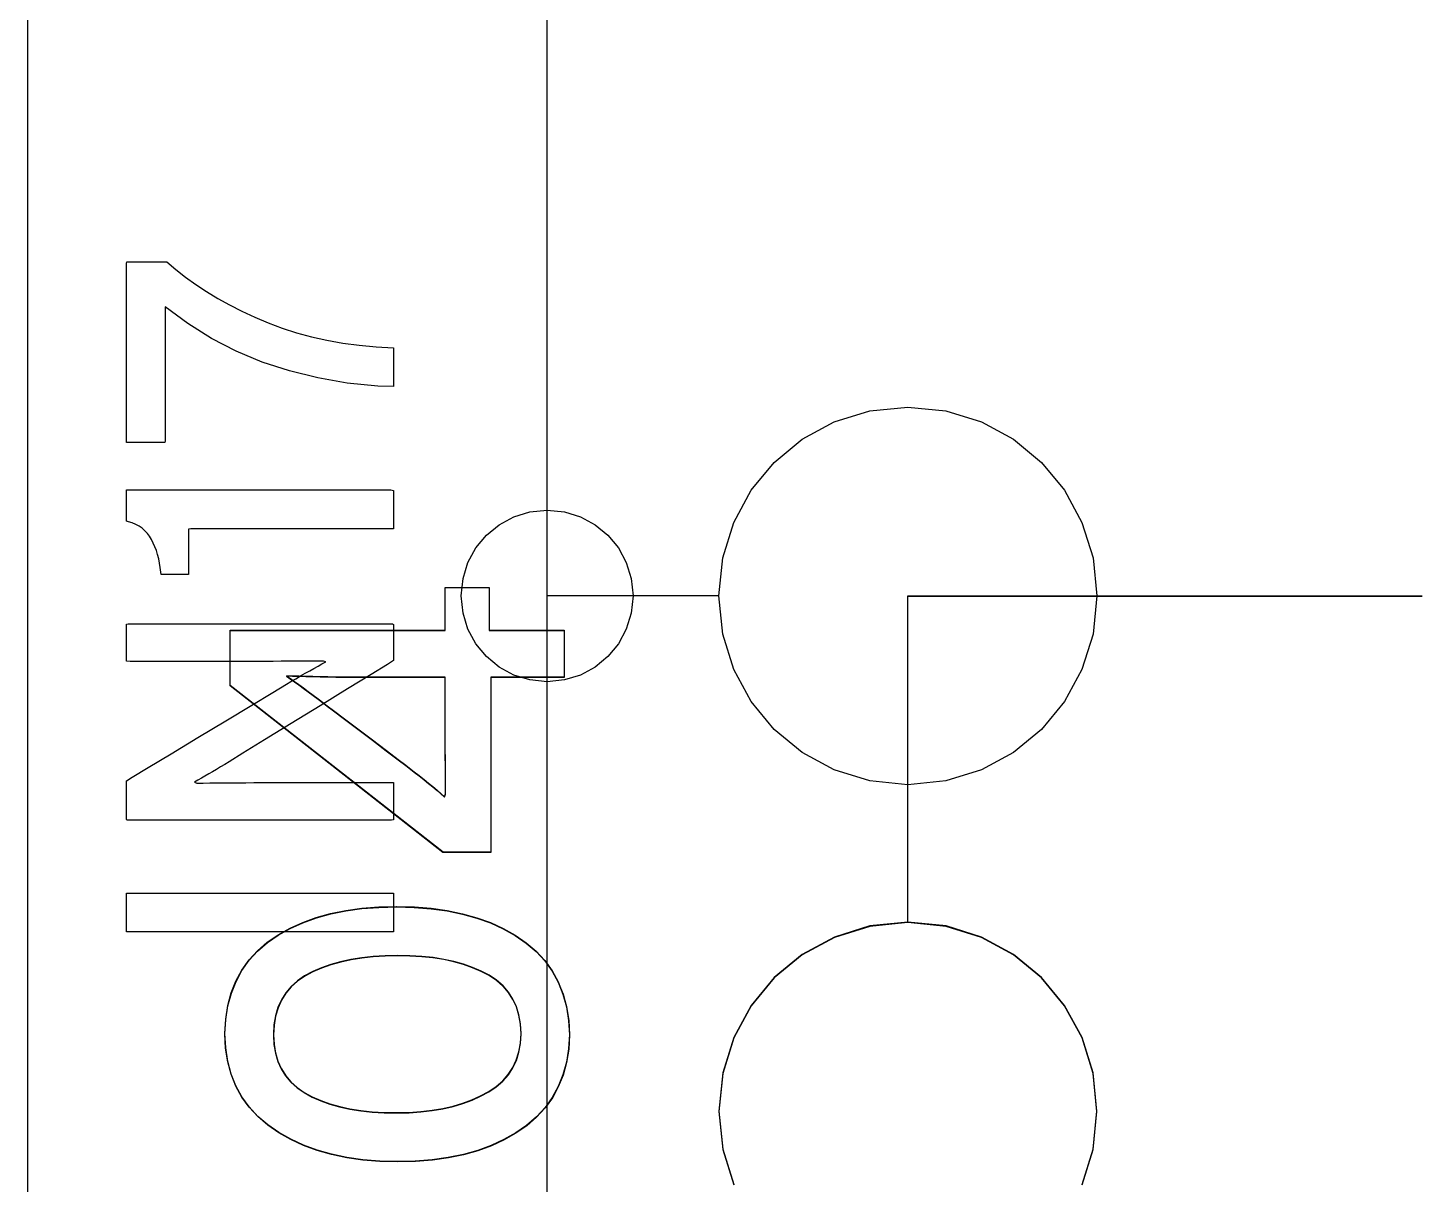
# Model space of a CAD drawing. Extents: x 1 to 47.7, y 0.2 to 35.
# Drawn here: x 36.2985 to 36.7042, y 16.0685 to 16.4053 of the extents above; entities that cross this region are included whole.
import ezdxf

# ---------------------------------------------------------------- set-up
doc = ezdxf.new("R2010")
doc.units = 0
doc.header["$MEASUREMENT"] = 0
for name, color, linetype in [('7_2___8__INDEPENDENT_INPUT', 7, 'CONTINUOUS'), ('7_3___8__OPTOISO_INDEPENDE', 7, 'CONTINUOUS'), ('7_4___24__OPTOISO_INDEPEND', 7, 'CONTINUOUS'), ('7_5___8__INDEPENDENT_INPUT', 7, 'CONTINUOUS'), ('7_6____8__INDEPENDENT_INPU', 7, 'CONTINUOUS'), ('7_7____8__OPTOISO_INDEPEND', 7, 'CONTINUOUS'), ('7_8____8__OPTOISO_INDEPEND', 7, 'CONTINUOUS'), ('8_0_____DWG', 7, 'CONTINUOUS')]:
    doc.layers.add(name, color=color, linetype=linetype)

msp = doc.modelspace()

# ---------------------------------------------------------------- linework, layer by layer
at = {"layer": '7_2___8__INDEPENDENT_INPUT'}
for points in [[(36.43271, 16.22989), (36.45455, 16.22989), (36.45455, 16.21619), (36.43319, 16.21619), (36.43319, 16.16522), (36.41928, 16.16522), (36.35737, 16.21373), (36.35737, 16.22989), (36.41989, 16.22989), (36.41989, 16.24235), (36.43271, 16.24235), (36.43271, 16.22989)], [(36.55459, 16.14485), (36.55459, 16.23984), (36.70423, 16.23984)], [(36.60526, 16.06844), (36.60847, 16.07876), (36.60959, 16.08983), (36.60847, 16.10092), (36.60526, 16.11125), (36.60019, 16.12059), (36.59348, 16.12873), (36.58534, 16.13545), (36.576, 16.14052), (36.56567, 16.14373), (36.55459, 16.14485), (36.5435, 16.14373), (36.53318, 16.14052), (36.52383, 16.13545), (36.51569, 16.12873), (36.50898, 16.12059), (36.50391, 16.11125), (36.5007, 16.10092), (36.49959, 16.08983), (36.5007, 16.07876), (36.50391, 16.06844)]]:
    msp.add_lwpolyline(points, dxfattribs=at)
for points in [[(36.37373, 16.21658), (36.37485, 16.21579), (36.37605, 16.21494), (36.37731, 16.21403), (36.37863, 16.21307), (36.38002, 16.21205), (36.38147, 16.21097), (36.38299, 16.20984), (36.38457, 16.20864), (36.38558, 16.20788), (36.38745, 16.20646), (36.39058, 16.20409), (36.3945, 16.20111), (36.39873, 16.19791), (36.40279, 16.19483), (36.4062, 16.19225), (36.40847, 16.19052), (36.40939, 16.18983), (36.41091, 16.18866), (36.41237, 16.18752), (36.41376, 16.18642), (36.41509, 16.18535), (36.41635, 16.18431), (36.41754, 16.18331), (36.41867, 16.18233), (36.41974, 16.18139), (36.42003, 16.18223), (36.42003, 16.18384), (36.42002, 16.18551), (36.42001, 16.18724), (36.41999, 16.18904), (36.41997, 16.1909), (36.41995, 16.19283), (36.41992, 16.19483), (36.41989, 16.19636), (36.41989, 16.19754), (36.41989, 16.19989), (36.41989, 16.203), (36.41989, 16.20649), (36.41989, 16.20995), (36.41989, 16.21298), (36.41989, 16.21519), (36.41989, 16.21617), (36.41907, 16.21619), (36.41637, 16.21619), (36.41232, 16.21619), (36.40751, 16.21619), (36.40249, 16.21619), (36.39783, 16.21619), (36.39411, 16.21619), (36.39189, 16.21619), (36.39047, 16.2162), (36.38808, 16.21624), (36.38578, 16.21628), (36.38356, 16.21632), (36.38142, 16.21637), (36.37937, 16.21642), (36.37741, 16.21647), (36.37552, 16.21652)], [(36.40579, 16.14939), (36.41094, 16.14926), (36.41584, 16.14887), (36.42051, 16.14822), (36.42494, 16.14731), (36.42914, 16.14613), (36.43309, 16.1447), (36.43681, 16.14301), (36.44029, 16.14106), (36.44352, 16.13884), (36.4464, 16.13637), (36.4489, 16.13365), (36.45104, 16.13068), (36.4528, 16.12746), (36.45419, 16.124), (36.4552, 16.12029), (36.45584, 16.11633), (36.45611, 16.11213), (36.45584, 16.10797), (36.45521, 16.10405), (36.4542, 16.10037), (36.45283, 16.09694), (36.45108, 16.09376), (36.44897, 16.09082), (36.44649, 16.08812), (36.44364, 16.08566), (36.44045, 16.08345), (36.43703, 16.0815), (36.43335, 16.07981), (36.42943, 16.07838), (36.42526, 16.07721), (36.42083, 16.0763), (36.41616, 16.07565), (36.41123, 16.07526), (36.40606, 16.07513), (36.4009, 16.07526), (36.39598, 16.07566), (36.3913, 16.07632), (36.38686, 16.07724), (36.38266, 16.07843), (36.3787, 16.07988), (36.37498, 16.0816), (36.3715, 16.08358), (36.36826, 16.08581), (36.36537, 16.08829), (36.36286, 16.09102), (36.36073, 16.09398), (36.35899, 16.09718), (36.35762, 16.10062), (36.35664, 16.1043), (36.35603, 16.10823), (36.35581, 16.11239), (36.35606, 16.11659), (36.35667, 16.12054), (36.35766, 16.12424), (36.35902, 16.12769), (36.36075, 16.13089), (36.36285, 16.13384), (36.36531, 16.13654), (36.36815, 16.13898), (36.37134, 16.14117), (36.37478, 16.1431), (36.37846, 16.14476), (36.3824, 16.14618), (36.38658, 16.14733), (36.39101, 16.14823), (36.39569, 16.14887), (36.40061, 16.14926)], [(36.40606, 16.13515), (36.40244, 16.13507), (36.39898, 16.13485), (36.39566, 16.13449), (36.3925, 16.13398), (36.38949, 16.13333), (36.38664, 16.13253), (36.38394, 16.13158), (36.38139, 16.13048), (36.37901, 16.12922), (36.3769, 16.12776), (36.37507, 16.12611), (36.37352, 16.12426), (36.37225, 16.12222), (36.37125, 16.11999), (36.37053, 16.11756), (36.37008, 16.11494), (36.36991, 16.11213), (36.37008, 16.10936), (36.37052, 16.10678), (36.37123, 16.10439), (36.37222, 16.10219), (36.37348, 16.10017), (36.37501, 16.09835), (36.37681, 16.09672), (36.37889, 16.09528), (36.38122, 16.09401), (36.38372, 16.0929), (36.38638, 16.09193), (36.38921, 16.09112), (36.3922, 16.09046), (36.39535, 16.08996), (36.39867, 16.08961), (36.40215, 16.08941), (36.40579, 16.08937), (36.40939, 16.08945), (36.41283, 16.08967), (36.41612, 16.09005), (36.41925, 16.09059), (36.42223, 16.09128), (36.42504, 16.09212), (36.42771, 16.09311), (36.43022, 16.09426), (36.4326, 16.09555), (36.43478, 16.097), (36.43667, 16.09864), (36.43827, 16.10047), (36.43959, 16.10248), (36.44063, 16.10468), (36.44137, 16.10706), (36.44183, 16.10963), (36.442, 16.11239), (36.44183, 16.1152), (36.44138, 16.11781), (36.44064, 16.12023), (36.43963, 16.12245), (36.43833, 16.12448), (36.43674, 16.12631), (36.43488, 16.12794), (36.43273, 16.12937), (36.43037, 16.1306), (36.42789, 16.13167), (36.42525, 16.13259), (36.42245, 16.13337), (36.41949, 16.13401), (36.41637, 16.13451), (36.4131, 16.13486), (36.40966, 16.13507)]]:
    msp.add_lwpolyline(points, close=True, dxfattribs=at)
at = {"layer": '7_3___8__OPTOISO_INDEPENDE'}
for points in [[(36.43271, 16.22989), (36.45455, 16.22989), (36.45455, 16.21619), (36.43319, 16.21619), (36.43319, 16.16522), (36.41928, 16.16522), (36.35737, 16.21373), (36.35737, 16.22989), (36.41989, 16.22989), (36.41989, 16.24235), (36.43271, 16.24235), (36.43271, 16.22989)], [(36.55459, 16.14485), (36.55459, 16.23984), (36.70423, 16.23984)], [(36.60526, 16.06844), (36.60847, 16.07876), (36.60959, 16.08983), (36.60847, 16.10092), (36.60526, 16.11125), (36.60019, 16.12059), (36.59348, 16.12873), (36.58534, 16.13545), (36.576, 16.14052), (36.56567, 16.14373), (36.55459, 16.14485), (36.5435, 16.14373), (36.53318, 16.14052), (36.52383, 16.13545), (36.51569, 16.12873), (36.50898, 16.12059), (36.50391, 16.11125), (36.5007, 16.10092), (36.49959, 16.08983), (36.5007, 16.07876), (36.50391, 16.06844)]]:
    msp.add_lwpolyline(points, dxfattribs=at)
for points in [[(36.37373, 16.21658), (36.37485, 16.21579), (36.37605, 16.21494), (36.37731, 16.21403), (36.37863, 16.21307), (36.38002, 16.21205), (36.38147, 16.21097), (36.38299, 16.20984), (36.38457, 16.20864), (36.38558, 16.20788), (36.38745, 16.20646), (36.39058, 16.20409), (36.3945, 16.20111), (36.39873, 16.19791), (36.40279, 16.19483), (36.4062, 16.19225), (36.40847, 16.19052), (36.40939, 16.18983), (36.41091, 16.18866), (36.41237, 16.18752), (36.41376, 16.18642), (36.41509, 16.18535), (36.41635, 16.18431), (36.41754, 16.18331), (36.41867, 16.18233), (36.41974, 16.18139), (36.42003, 16.18223), (36.42003, 16.18384), (36.42002, 16.18551), (36.42001, 16.18724), (36.41999, 16.18904), (36.41997, 16.1909), (36.41995, 16.19283), (36.41992, 16.19483), (36.41989, 16.19636), (36.41989, 16.19754), (36.41989, 16.19989), (36.41989, 16.203), (36.41989, 16.20649), (36.41989, 16.20995), (36.41989, 16.21298), (36.41989, 16.21519), (36.41989, 16.21617), (36.41907, 16.21619), (36.41637, 16.21619), (36.41232, 16.21619), (36.40751, 16.21619), (36.40249, 16.21619), (36.39783, 16.21619), (36.39411, 16.21619), (36.39189, 16.21619), (36.39047, 16.2162), (36.38808, 16.21624), (36.38578, 16.21628), (36.38356, 16.21632), (36.38142, 16.21637), (36.37937, 16.21642), (36.37741, 16.21647), (36.37552, 16.21652)], [(36.40579, 16.14939), (36.41094, 16.14926), (36.41584, 16.14887), (36.42051, 16.14822), (36.42494, 16.14731), (36.42914, 16.14613), (36.43309, 16.1447), (36.43681, 16.14301), (36.44029, 16.14106), (36.44352, 16.13884), (36.4464, 16.13637), (36.4489, 16.13365), (36.45104, 16.13068), (36.4528, 16.12746), (36.45419, 16.124), (36.4552, 16.12029), (36.45584, 16.11633), (36.45611, 16.11213), (36.45584, 16.10797), (36.45521, 16.10405), (36.4542, 16.10037), (36.45283, 16.09694), (36.45108, 16.09376), (36.44897, 16.09082), (36.44649, 16.08812), (36.44364, 16.08566), (36.44045, 16.08345), (36.43703, 16.0815), (36.43335, 16.07981), (36.42943, 16.07838), (36.42526, 16.07721), (36.42083, 16.0763), (36.41616, 16.07565), (36.41123, 16.07526), (36.40606, 16.07513), (36.4009, 16.07526), (36.39598, 16.07566), (36.3913, 16.07632), (36.38686, 16.07724), (36.38266, 16.07843), (36.3787, 16.07988), (36.37498, 16.0816), (36.3715, 16.08358), (36.36826, 16.08581), (36.36537, 16.08829), (36.36286, 16.09102), (36.36073, 16.09398), (36.35899, 16.09718), (36.35762, 16.10062), (36.35664, 16.1043), (36.35603, 16.10823), (36.35581, 16.11239), (36.35606, 16.11659), (36.35667, 16.12054), (36.35766, 16.12424), (36.35902, 16.12769), (36.36075, 16.13089), (36.36285, 16.13384), (36.36531, 16.13654), (36.36815, 16.13898), (36.37134, 16.14117), (36.37478, 16.1431), (36.37846, 16.14476), (36.3824, 16.14618), (36.38658, 16.14733), (36.39101, 16.14823), (36.39569, 16.14887), (36.40061, 16.14926)], [(36.40606, 16.13515), (36.40244, 16.13507), (36.39898, 16.13485), (36.39566, 16.13449), (36.3925, 16.13398), (36.38949, 16.13333), (36.38664, 16.13253), (36.38394, 16.13158), (36.38139, 16.13048), (36.37901, 16.12922), (36.3769, 16.12776), (36.37507, 16.12611), (36.37352, 16.12426), (36.37225, 16.12222), (36.37125, 16.11999), (36.37053, 16.11756), (36.37008, 16.11494), (36.36991, 16.11213), (36.37008, 16.10936), (36.37052, 16.10678), (36.37123, 16.10439), (36.37222, 16.10219), (36.37348, 16.10017), (36.37501, 16.09835), (36.37681, 16.09672), (36.37889, 16.09528), (36.38122, 16.09401), (36.38372, 16.0929), (36.38638, 16.09193), (36.38921, 16.09112), (36.3922, 16.09046), (36.39535, 16.08996), (36.39867, 16.08961), (36.40215, 16.08941), (36.40579, 16.08937), (36.40939, 16.08945), (36.41283, 16.08967), (36.41612, 16.09005), (36.41925, 16.09059), (36.42223, 16.09128), (36.42504, 16.09212), (36.42771, 16.09311), (36.43022, 16.09426), (36.4326, 16.09555), (36.43478, 16.097), (36.43667, 16.09864), (36.43827, 16.10047), (36.43959, 16.10248), (36.44063, 16.10468), (36.44137, 16.10706), (36.44183, 16.10963), (36.442, 16.11239), (36.44183, 16.1152), (36.44138, 16.11781), (36.44064, 16.12023), (36.43963, 16.12245), (36.43833, 16.12448), (36.43674, 16.12631), (36.43488, 16.12794), (36.43273, 16.12937), (36.43037, 16.1306), (36.42789, 16.13167), (36.42525, 16.13259), (36.42245, 16.13337), (36.41949, 16.13401), (36.41637, 16.13451), (36.4131, 16.13486), (36.40966, 16.13507)]]:
    msp.add_lwpolyline(points, close=True, dxfattribs=at)
at = {"layer": '7_4___24__OPTOISO_INDEPEND'}
for points in [[(36.49957, 16.23984), (36.44958, 16.23984), (36.4496, 16.53984)], [(36.49957, 15.93985), (36.44958, 15.93985), (36.44958, 16.23984)], [(36.60957, 16.23984), (36.70423, 16.23984)], [(36.40487, 16.14202), (36.32712, 16.14202), (36.32712, 16.15331), (36.40487, 16.15331), (36.40487, 16.14202)]]:
    msp.add_lwpolyline(points, dxfattribs=at)
for points in [[(36.33889, 16.33719), (36.34155, 16.33489), (36.34436, 16.33268), (36.34732, 16.33054), (36.35044, 16.32848), (36.35371, 16.3265), (36.35714, 16.3246), (36.36073, 16.32278), (36.36447, 16.32103), (36.36838, 16.31936), (36.37245, 16.31784), (36.37667, 16.3165), (36.38102, 16.31533), (36.38551, 16.31433), (36.39014, 16.31351), (36.39491, 16.31287), (36.39982, 16.3124), (36.40487, 16.31211), (36.40487, 16.31167), (36.40487, 16.31051), (36.40487, 16.30885), (36.40487, 16.30691), (36.40487, 16.30492), (36.40487, 16.30309), (36.40487, 16.30165), (36.40487, 16.30083), (36.40029, 16.30095), (36.3914, 16.30185), (36.38283, 16.30332), (36.37459, 16.30536), (36.36669, 16.30796), (36.35912, 16.31113), (36.35188, 16.31487), (36.34498, 16.31917), (36.33841, 16.32404), (36.33841, 16.32253), (36.33841, 16.31852), (36.33841, 16.31276), (36.33841, 16.30605), (36.33841, 16.29914), (36.33841, 16.29281), (36.33841, 16.28783), (36.33841, 16.28497), (36.33829, 16.28457), (36.33748, 16.28457), (36.33605, 16.28457), (36.33424, 16.28457), (36.33227, 16.28457), (36.33035, 16.28457), (36.3287, 16.28457), (36.32755, 16.28457), (36.32712, 16.28457), (36.32712, 16.28659), (36.32712, 16.29194), (36.32712, 16.29961), (36.32712, 16.30856), (36.32712, 16.31777), (36.32712, 16.32621), (36.32712, 16.33285), (36.32712, 16.33666), (36.32724, 16.33719), (36.32809, 16.33719), (36.32958, 16.33719), (36.33147, 16.33719), (36.33353, 16.33719), (36.33553, 16.33719), (36.33725, 16.33719), (36.33844, 16.33719)], [(36.55455, 16.29486), (36.56564, 16.29374), (36.57596, 16.29054), (36.58531, 16.28547), (36.59345, 16.27875), (36.60017, 16.27061), (36.60524, 16.26127), (36.60845, 16.25094), (36.60957, 16.23984), (36.60845, 16.22876), (36.60524, 16.21844), (36.60017, 16.2091), (36.59345, 16.20096), (36.58531, 16.19425), (36.57596, 16.18918), (36.56564, 16.18597), (36.55455, 16.18486), (36.54347, 16.18597), (36.53315, 16.18918), (36.52381, 16.19425), (36.51568, 16.20096), (36.50896, 16.2091), (36.50389, 16.21844), (36.50068, 16.22876), (36.49957, 16.23984), (36.50068, 16.25094), (36.50389, 16.26127), (36.50896, 16.27061), (36.51568, 16.27875), (36.52381, 16.28547), (36.53315, 16.29054), (36.54347, 16.29374)], [(36.40487, 16.25943), (36.40258, 16.25943), (36.39652, 16.25943), (36.38783, 16.25943), (36.37768, 16.25943), (36.36724, 16.25943), (36.35768, 16.25943), (36.35016, 16.25943), (36.34584, 16.25943), (36.34524, 16.25929), (36.34524, 16.25833), (36.34524, 16.25664), (36.34524, 16.2545), (36.34524, 16.25217), (36.34524, 16.24989), (36.34524, 16.24795), (36.34524, 16.24659), (36.34524, 16.24608), (36.34493, 16.24608), (36.34412, 16.24608), (36.34295, 16.24608), (36.34158, 16.24608), (36.34018, 16.24608), (36.33889, 16.24608), (36.33787, 16.24608), (36.33729, 16.24608), (36.33716, 16.24677), (36.337, 16.24812), (36.3368, 16.24942), (36.33654, 16.25068), (36.33622, 16.25189), (36.33586, 16.25305), (36.33544, 16.25417), (36.33497, 16.25524), (36.33445, 16.25627), (36.33388, 16.25721), (36.33324, 16.25808), (36.33252, 16.25885), (36.33172, 16.25954), (36.33084, 16.26015), (36.32988, 16.26067), (36.32883, 16.2611), (36.32771, 16.26144), (36.32712, 16.26167), (36.32712, 16.26234), (36.32712, 16.26349), (36.32712, 16.26495), (36.32712, 16.26655), (36.32712, 16.2681), (36.32712, 16.26943), (36.32712, 16.27036), (36.32712, 16.27071), (36.3301, 16.27071), (36.33801, 16.27071), (36.34934, 16.27071), (36.36257, 16.27071), (36.37618, 16.27071), (36.38865, 16.27071), (36.39846, 16.27071), (36.40409, 16.27071), (36.40487, 16.2706), (36.40487, 16.26978), (36.40487, 16.26836), (36.40487, 16.26655), (36.40487, 16.26457), (36.40487, 16.26265), (36.40487, 16.26101), (36.40487, 16.25986)], [(36.44958, 16.26486), (36.45462, 16.26435), (36.45932, 16.26289), (36.46356, 16.26058), (36.46726, 16.25753), (36.47031, 16.25383), (36.47262, 16.24959), (36.47407, 16.2449), (36.47458, 16.23987), (36.47407, 16.23482), (36.47262, 16.23013), (36.47031, 16.22588), (36.46726, 16.22218), (36.46356, 16.21913), (36.45932, 16.21682), (36.45462, 16.21537), (36.44958, 16.21486), (36.44455, 16.21537), (36.43985, 16.21682), (36.43561, 16.21913), (36.43191, 16.22218), (36.42886, 16.22588), (36.42655, 16.23013), (36.4251, 16.23482), (36.42459, 16.23987), (36.4251, 16.2449), (36.42655, 16.24959), (36.42886, 16.25383), (36.43191, 16.25753), (36.43561, 16.26058), (36.43985, 16.26289), (36.44455, 16.26435)], [(36.40487, 16.22102), (36.40309, 16.21992), (36.39834, 16.217), (36.39151, 16.21279), (36.38348, 16.20785), (36.37513, 16.20271), (36.36735, 16.19792), (36.36102, 16.19403), (36.35704, 16.19157), (36.35575, 16.19079), (36.35453, 16.19005), (36.35335, 16.18935), (36.3522, 16.18866), (36.35108, 16.188), (36.35, 16.18737), (36.34895, 16.18676), (36.34794, 16.18617), (36.34697, 16.1856), (36.3476, 16.18537), (36.34947, 16.18537), (36.35139, 16.18538), (36.35338, 16.18539), (36.35543, 16.1854), (36.35754, 16.18541), (36.35971, 16.18543), (36.36194, 16.18545), (36.36422, 16.18548), (36.36565, 16.18548), (36.36927, 16.18548), (36.37471, 16.18548), (36.38126, 16.18548), (36.38817, 16.18548), (36.39471, 16.18548), (36.40015, 16.18548), (36.40377, 16.18548), (36.40487, 16.18547), (36.40487, 16.18496), (36.40487, 16.18382), (36.40487, 16.18223), (36.40487, 16.1804), (36.40487, 16.17853), (36.40487, 16.17682), (36.40487, 16.17546), (36.40487, 16.17466), (36.40432, 16.17452), (36.39928, 16.17452), (36.39012, 16.17452), (36.37823, 16.17452), (36.36504, 16.17452), (36.35194, 16.17452), (36.34036, 16.17452), (36.3317, 16.17452), (36.32737, 16.17452), (36.32712, 16.17474), (36.32712, 16.17568), (36.32712, 16.17718), (36.32712, 16.17901), (36.32712, 16.18098), (36.32712, 16.18288), (36.32712, 16.18449), (36.32712, 16.18562), (36.32712, 16.18604), (36.32885, 16.18708), (36.33347, 16.18987), (36.34012, 16.19388), (36.34794, 16.19859), (36.35606, 16.20349), (36.36364, 16.20805), (36.36979, 16.21177), (36.37368, 16.21411), (36.375, 16.2149), (36.37644, 16.21574), (36.37783, 16.21655), (36.37918, 16.21732), (36.38047, 16.21806), (36.38171, 16.21876), (36.3829, 16.21943), (36.38405, 16.22006), (36.38514, 16.22066), (36.38452, 16.22089), (36.38259, 16.22087), (36.38061, 16.22085), (36.37857, 16.22084), (36.37648, 16.22082), (36.37434, 16.22081), (36.37214, 16.22081), (36.36988, 16.2208), (36.36758, 16.2208), (36.36615, 16.2208), (36.36255, 16.2208), (36.35713, 16.2208), (36.35062, 16.2208), (36.34374, 16.2208), (36.33723, 16.2208), (36.33181, 16.2208), (36.32821, 16.2208), (36.32712, 16.22081), (36.32712, 16.22131), (36.32712, 16.22246), (36.32712, 16.22405), (36.32712, 16.22587), (36.32712, 16.22774), (36.32712, 16.22946), (36.32712, 16.23082), (36.32712, 16.23162), (36.32767, 16.23176), (36.3327, 16.23176), (36.34187, 16.23176), (36.35376, 16.23176), (36.36695, 16.23176), (36.38004, 16.23176), (36.39163, 16.23176), (36.40029, 16.23176), (36.40462, 16.23176), (36.40487, 16.23155), (36.40487, 16.23067), (36.40487, 16.22928), (36.40487, 16.22757), (36.40487, 16.22573), (36.40487, 16.22396), (36.40487, 16.22245), (36.40487, 16.22141)]]:
    msp.add_lwpolyline(points, close=True, dxfattribs=at)
at = {"layer": '7_5___8__INDEPENDENT_INPUT'}
for points in [[(36.4327, 16.22979), (36.45454, 16.22979), (36.45454, 16.21609), (36.43317, 16.21609), (36.43317, 16.16512), (36.41927, 16.16512), (36.35735, 16.21364), (36.35735, 16.22979), (36.41988, 16.22979), (36.41988, 16.24226), (36.4327, 16.24226), (36.4327, 16.22979)], [(36.55457, 16.14474), (36.55457, 16.23974), (36.70423, 16.23974)], [(36.60526, 16.06844), (36.60847, 16.07876), (36.60959, 16.08983), (36.60847, 16.10092), (36.60526, 16.11125), (36.60019, 16.12059), (36.59348, 16.12873), (36.58534, 16.13545), (36.576, 16.14052), (36.56567, 16.14373), (36.55459, 16.14485), (36.5435, 16.14373), (36.53318, 16.14052), (36.52383, 16.13545), (36.51569, 16.12873), (36.50898, 16.12059), (36.50391, 16.11125), (36.5007, 16.10092), (36.49959, 16.08983), (36.5007, 16.07876), (36.50391, 16.06844)]]:
    msp.add_lwpolyline(points, dxfattribs=at)
for points in [[(36.37371, 16.21648), (36.37484, 16.21569), (36.37603, 16.21484), (36.37729, 16.21394), (36.37862, 16.21298), (36.38, 16.21196), (36.38146, 16.21088), (36.38297, 16.20974), (36.38456, 16.20855), (36.38557, 16.20778), (36.38744, 16.20637), (36.39057, 16.20399), (36.39449, 16.20102), (36.39872, 16.19781), (36.40278, 16.19474), (36.40618, 16.19215), (36.40846, 16.19042), (36.40938, 16.18973), (36.4109, 16.18856), (36.41235, 16.18743), (36.41375, 16.18633), (36.41507, 16.18526), (36.41633, 16.18422), (36.41753, 16.18321), (36.41866, 16.18224), (36.41972, 16.18129), (36.42002, 16.18214), (36.42001, 16.18374), (36.42, 16.18541), (36.41999, 16.18715), (36.41998, 16.18895), (36.41996, 16.19081), (36.41993, 16.19274), (36.4199, 16.19473), (36.41988, 16.19626), (36.41988, 16.19744), (36.41988, 16.19979), (36.41988, 16.20291), (36.41988, 16.2064), (36.41988, 16.20986), (36.41988, 16.21289), (36.41988, 16.21509), (36.41988, 16.21607), (36.41906, 16.21609), (36.41636, 16.21609), (36.41231, 16.21609), (36.40749, 16.21609), (36.40247, 16.21609), (36.39782, 16.21609), (36.3941, 16.21609), (36.39188, 16.21609), (36.39046, 16.21611), (36.38807, 16.21614), (36.38577, 16.21618), (36.38355, 16.21623), (36.38141, 16.21627), (36.37936, 16.21632), (36.37739, 16.21637), (36.37551, 16.21643)], [(36.40578, 16.14929), (36.41092, 16.14916), (36.41583, 16.14877), (36.4205, 16.14812), (36.42493, 16.14721), (36.42912, 16.14604), (36.43308, 16.14461), (36.43679, 16.14292), (36.44027, 16.14097), (36.4435, 16.13875), (36.44638, 16.13627), (36.44889, 16.13355), (36.45103, 16.13058), (36.45279, 16.12737), (36.45417, 16.12391), (36.45519, 16.12019), (36.45583, 16.11624), (36.4561, 16.11203), (36.45583, 16.10787), (36.45519, 16.10395), (36.45419, 16.10028), (36.45281, 16.09685), (36.45107, 16.09366), (36.44896, 16.09072), (36.44647, 16.08802), (36.44362, 16.08557), (36.44044, 16.08336), (36.43702, 16.08141), (36.43334, 16.07972), (36.42942, 16.07828), (36.42524, 16.07711), (36.42082, 16.0762), (36.41615, 16.07555), (36.41122, 16.07516), (36.40605, 16.07503), (36.40089, 16.07516), (36.39597, 16.07556), (36.39129, 16.07622), (36.38685, 16.07715), (36.38264, 16.07834), (36.37868, 16.07979), (36.37496, 16.0815), (36.37148, 16.08348), (36.36825, 16.08572), (36.36536, 16.0882), (36.36285, 16.09092), (36.36072, 16.09388), (36.35897, 16.09709), (36.35761, 16.10053), (36.35662, 16.10421), (36.35602, 16.10813), (36.35579, 16.11229), (36.35604, 16.11649), (36.35666, 16.12045), (36.35765, 16.12415), (36.35901, 16.1276), (36.36073, 16.1308), (36.36283, 16.13375), (36.3653, 16.13644), (36.36814, 16.13889), (36.37132, 16.14107), (36.37476, 16.143), (36.37845, 16.14467), (36.38238, 16.14608), (36.38657, 16.14724), (36.391, 16.14814), (36.39567, 16.14878), (36.4006, 16.14916)], [(36.40605, 16.13505), (36.40243, 16.13498), (36.39896, 16.13476), (36.39565, 16.1344), (36.39249, 16.13389), (36.38948, 16.13323), (36.38663, 16.13243), (36.38392, 16.13148), (36.38137, 16.13039), (36.379, 16.12913), (36.37689, 16.12767), (36.37506, 16.12601), (36.37351, 16.12417), (36.37223, 16.12213), (36.37123, 16.11989), (36.37051, 16.11747), (36.37007, 16.11485), (36.3699, 16.11203), (36.37007, 16.10926), (36.3705, 16.10668), (36.37122, 16.10429), (36.3722, 16.10209), (36.37346, 16.10008), (36.37499, 16.09826), (36.3768, 16.09663), (36.37888, 16.09519), (36.38121, 16.09392), (36.38371, 16.0928), (36.38637, 16.09184), (36.3892, 16.09102), (36.39218, 16.09037), (36.39534, 16.08986), (36.39865, 16.08951), (36.40213, 16.08932), (36.40578, 16.08927), (36.40937, 16.08935), (36.41282, 16.08958), (36.4161, 16.08996), (36.41924, 16.09049), (36.42221, 16.09118), (36.42503, 16.09202), (36.42769, 16.09301), (36.4302, 16.09416), (36.43259, 16.09545), (36.43477, 16.09691), (36.43666, 16.09855), (36.43826, 16.10037), (36.43958, 16.10238), (36.44061, 16.10458), (36.44136, 16.10697), (36.44182, 16.10954), (36.44199, 16.11229), (36.44182, 16.1151), (36.44137, 16.11772), (36.44063, 16.12014), (36.43961, 16.12236), (36.43831, 16.12438), (36.43673, 16.12621), (36.43486, 16.12784), (36.43271, 16.12928), (36.43035, 16.13051), (36.42788, 16.13157), (36.42524, 16.1325), (36.42244, 16.13328), (36.41948, 16.13392), (36.41636, 16.13441), (36.41308, 16.13477), (36.40964, 16.13498)]]:
    msp.add_lwpolyline(points, close=True, dxfattribs=at)
at = {"layer": '7_6____8__INDEPENDENT_INPU'}
for points in [[(36.4327, 16.22989), (36.45454, 16.22989), (36.45454, 16.21619), (36.43317, 16.21619), (36.43317, 16.16522), (36.41927, 16.16522), (36.35735, 16.21373), (36.35735, 16.22989), (36.41988, 16.22989), (36.41988, 16.24235), (36.4327, 16.24235), (36.4327, 16.22989)], [(36.55459, 16.14485), (36.55459, 16.23984), (36.70423, 16.23984)], [(36.60526, 16.06844), (36.60847, 16.07876), (36.60959, 16.08983), (36.60847, 16.10092), (36.60526, 16.11125), (36.60019, 16.12059), (36.59348, 16.12873), (36.58534, 16.13545), (36.576, 16.14052), (36.56567, 16.14373), (36.55459, 16.14485), (36.5435, 16.14373), (36.53318, 16.14052), (36.52383, 16.13545), (36.51569, 16.12873), (36.50898, 16.12059), (36.50391, 16.11125), (36.5007, 16.10092), (36.49959, 16.08983), (36.5007, 16.07876), (36.50391, 16.06844)]]:
    msp.add_lwpolyline(points, dxfattribs=at)
for points in [[(36.37371, 16.21658), (36.37484, 16.21579), (36.37603, 16.21494), (36.37729, 16.21403), (36.37862, 16.21307), (36.38, 16.21205), (36.38146, 16.21097), (36.38297, 16.20984), (36.38456, 16.20864), (36.38557, 16.20788), (36.38744, 16.20646), (36.39057, 16.20409), (36.39449, 16.20111), (36.39872, 16.19791), (36.40278, 16.19483), (36.40618, 16.19225), (36.40846, 16.19052), (36.40938, 16.18983), (36.4109, 16.18866), (36.41235, 16.18752), (36.41375, 16.18642), (36.41507, 16.18535), (36.41633, 16.18431), (36.41753, 16.18331), (36.41866, 16.18233), (36.41972, 16.18139), (36.42002, 16.18223), (36.42001, 16.18384), (36.42, 16.18551), (36.41999, 16.18724), (36.41998, 16.18904), (36.41996, 16.1909), (36.41993, 16.19283), (36.4199, 16.19483), (36.41988, 16.19636), (36.41988, 16.19754), (36.41988, 16.19989), (36.41988, 16.203), (36.41988, 16.20649), (36.41988, 16.20995), (36.41988, 16.21298), (36.41988, 16.21519), (36.41988, 16.21617), (36.41906, 16.21619), (36.41636, 16.21619), (36.41231, 16.21619), (36.40749, 16.21619), (36.40247, 16.21619), (36.39782, 16.21619), (36.3941, 16.21619), (36.39188, 16.21619), (36.39046, 16.2162), (36.38807, 16.21624), (36.38577, 16.21628), (36.38355, 16.21632), (36.38141, 16.21637), (36.37936, 16.21642), (36.37739, 16.21647), (36.37551, 16.21652)], [(36.40578, 16.14939), (36.41092, 16.14926), (36.41583, 16.14887), (36.4205, 16.14822), (36.42493, 16.14731), (36.42912, 16.14613), (36.43308, 16.1447), (36.43679, 16.14301), (36.44027, 16.14106), (36.4435, 16.13884), (36.44638, 16.13637), (36.44889, 16.13365), (36.45103, 16.13068), (36.45279, 16.12746), (36.45417, 16.124), (36.45519, 16.12029), (36.45583, 16.11633), (36.4561, 16.11213), (36.45583, 16.10797), (36.45519, 16.10405), (36.45419, 16.10037), (36.45281, 16.09694), (36.45107, 16.09376), (36.44896, 16.09082), (36.44647, 16.08812), (36.44362, 16.08566), (36.44044, 16.08345), (36.43702, 16.0815), (36.43334, 16.07981), (36.42942, 16.07838), (36.42524, 16.07721), (36.42082, 16.0763), (36.41615, 16.07565), (36.41122, 16.07526), (36.40605, 16.07513), (36.40089, 16.07526), (36.39597, 16.07566), (36.39129, 16.07632), (36.38685, 16.07724), (36.38264, 16.07843), (36.37868, 16.07988), (36.37496, 16.0816), (36.37148, 16.08358), (36.36825, 16.08581), (36.36536, 16.08829), (36.36285, 16.09102), (36.36072, 16.09398), (36.35897, 16.09718), (36.35761, 16.10062), (36.35662, 16.1043), (36.35602, 16.10823), (36.35579, 16.11239), (36.35604, 16.11659), (36.35666, 16.12054), (36.35765, 16.12424), (36.35901, 16.12769), (36.36073, 16.13089), (36.36283, 16.13384), (36.3653, 16.13654), (36.36814, 16.13898), (36.37132, 16.14117), (36.37476, 16.1431), (36.37845, 16.14476), (36.38238, 16.14618), (36.38657, 16.14733), (36.391, 16.14823), (36.39567, 16.14887), (36.4006, 16.14926)], [(36.40605, 16.13515), (36.40243, 16.13507), (36.39896, 16.13485), (36.39565, 16.13449), (36.39249, 16.13398), (36.38948, 16.13333), (36.38663, 16.13253), (36.38392, 16.13158), (36.38137, 16.13048), (36.379, 16.12922), (36.37689, 16.12776), (36.37506, 16.12611), (36.37351, 16.12426), (36.37223, 16.12222), (36.37123, 16.11999), (36.37051, 16.11756), (36.37007, 16.11494), (36.3699, 16.11213), (36.37007, 16.10936), (36.3705, 16.10678), (36.37122, 16.10439), (36.3722, 16.10219), (36.37346, 16.10017), (36.37499, 16.09835), (36.3768, 16.09672), (36.37888, 16.09528), (36.38121, 16.09401), (36.38371, 16.0929), (36.38637, 16.09193), (36.3892, 16.09112), (36.39218, 16.09046), (36.39534, 16.08996), (36.39865, 16.08961), (36.40213, 16.08941), (36.40578, 16.08937), (36.40937, 16.08945), (36.41282, 16.08967), (36.4161, 16.09005), (36.41924, 16.09059), (36.42221, 16.09128), (36.42503, 16.09212), (36.42769, 16.09311), (36.4302, 16.09426), (36.43259, 16.09555), (36.43477, 16.097), (36.43666, 16.09864), (36.43826, 16.10047), (36.43958, 16.10248), (36.44061, 16.10468), (36.44136, 16.10706), (36.44182, 16.10963), (36.44199, 16.11239), (36.44182, 16.1152), (36.44137, 16.11781), (36.44063, 16.12023), (36.43961, 16.12245), (36.43831, 16.12448), (36.43673, 16.12631), (36.43486, 16.12794), (36.43271, 16.12937), (36.43035, 16.1306), (36.42788, 16.13167), (36.42524, 16.13259), (36.42244, 16.13337), (36.41948, 16.13401), (36.41636, 16.13451), (36.41308, 16.13486), (36.40964, 16.13507)]]:
    msp.add_lwpolyline(points, close=True, dxfattribs=at)
at = {"layer": '7_7____8__OPTOISO_INDEPEND'}
for points in [[(36.43271, 16.22989), (36.45455, 16.22989), (36.45455, 16.21619), (36.43319, 16.21619), (36.43319, 16.16522), (36.41928, 16.16522), (36.35737, 16.21373), (36.35737, 16.22989), (36.41989, 16.22989), (36.41989, 16.24235), (36.43271, 16.24235), (36.43271, 16.22989)], [(36.55459, 16.14485), (36.55459, 16.23984), (36.70423, 16.23984)], [(36.60526, 16.06844), (36.60847, 16.07876), (36.60959, 16.08983), (36.60847, 16.10092), (36.60526, 16.11125), (36.60019, 16.12059), (36.59348, 16.12873), (36.58534, 16.13545), (36.576, 16.14052), (36.56567, 16.14373), (36.55459, 16.14485), (36.5435, 16.14373), (36.53318, 16.14052), (36.52383, 16.13545), (36.51569, 16.12873), (36.50898, 16.12059), (36.50391, 16.11125), (36.5007, 16.10092), (36.49959, 16.08983), (36.5007, 16.07876), (36.50391, 16.06844)]]:
    msp.add_lwpolyline(points, dxfattribs=at)
for points in [[(36.37373, 16.21658), (36.37485, 16.21579), (36.37605, 16.21494), (36.37731, 16.21403), (36.37863, 16.21307), (36.38002, 16.21205), (36.38147, 16.21097), (36.38299, 16.20984), (36.38457, 16.20864), (36.38558, 16.20788), (36.38745, 16.20646), (36.39058, 16.20409), (36.3945, 16.20111), (36.39873, 16.19791), (36.40279, 16.19483), (36.4062, 16.19225), (36.40847, 16.19052), (36.40939, 16.18983), (36.41091, 16.18866), (36.41237, 16.18752), (36.41376, 16.18642), (36.41509, 16.18535), (36.41635, 16.18431), (36.41754, 16.18331), (36.41867, 16.18233), (36.41974, 16.18139), (36.42003, 16.18223), (36.42003, 16.18384), (36.42002, 16.18551), (36.42001, 16.18724), (36.41999, 16.18904), (36.41997, 16.1909), (36.41995, 16.19283), (36.41992, 16.19483), (36.41989, 16.19636), (36.41989, 16.19754), (36.41989, 16.19989), (36.41989, 16.203), (36.41989, 16.20649), (36.41989, 16.20995), (36.41989, 16.21298), (36.41989, 16.21519), (36.41989, 16.21617), (36.41907, 16.21619), (36.41637, 16.21619), (36.41232, 16.21619), (36.40751, 16.21619), (36.40249, 16.21619), (36.39783, 16.21619), (36.39411, 16.21619), (36.39189, 16.21619), (36.39047, 16.2162), (36.38808, 16.21624), (36.38578, 16.21628), (36.38356, 16.21632), (36.38142, 16.21637), (36.37937, 16.21642), (36.37741, 16.21647), (36.37552, 16.21652)], [(36.40579, 16.14939), (36.41094, 16.14926), (36.41584, 16.14887), (36.42051, 16.14822), (36.42494, 16.14731), (36.42914, 16.14613), (36.43309, 16.1447), (36.43681, 16.14301), (36.44029, 16.14106), (36.44352, 16.13884), (36.4464, 16.13637), (36.4489, 16.13365), (36.45104, 16.13068), (36.4528, 16.12746), (36.45419, 16.124), (36.4552, 16.12029), (36.45584, 16.11633), (36.45611, 16.11213), (36.45584, 16.10797), (36.45521, 16.10405), (36.4542, 16.10037), (36.45283, 16.09694), (36.45108, 16.09376), (36.44897, 16.09082), (36.44649, 16.08812), (36.44364, 16.08566), (36.44045, 16.08345), (36.43703, 16.0815), (36.43335, 16.07981), (36.42943, 16.07838), (36.42526, 16.07721), (36.42083, 16.0763), (36.41616, 16.07565), (36.41123, 16.07526), (36.40606, 16.07513), (36.4009, 16.07526), (36.39598, 16.07566), (36.3913, 16.07632), (36.38686, 16.07724), (36.38266, 16.07843), (36.3787, 16.07988), (36.37498, 16.0816), (36.3715, 16.08358), (36.36826, 16.08581), (36.36537, 16.08829), (36.36286, 16.09102), (36.36073, 16.09398), (36.35899, 16.09718), (36.35762, 16.10062), (36.35664, 16.1043), (36.35603, 16.10823), (36.35581, 16.11239), (36.35606, 16.11659), (36.35667, 16.12054), (36.35766, 16.12424), (36.35902, 16.12769), (36.36075, 16.13089), (36.36285, 16.13384), (36.36531, 16.13654), (36.36815, 16.13898), (36.37134, 16.14117), (36.37478, 16.1431), (36.37846, 16.14476), (36.3824, 16.14618), (36.38658, 16.14733), (36.39101, 16.14823), (36.39569, 16.14887), (36.40061, 16.14926)], [(36.40606, 16.13515), (36.40244, 16.13507), (36.39898, 16.13485), (36.39566, 16.13449), (36.3925, 16.13398), (36.38949, 16.13333), (36.38664, 16.13253), (36.38394, 16.13158), (36.38139, 16.13048), (36.37901, 16.12922), (36.3769, 16.12776), (36.37507, 16.12611), (36.37352, 16.12426), (36.37225, 16.12222), (36.37125, 16.11999), (36.37053, 16.11756), (36.37008, 16.11494), (36.36991, 16.11213), (36.37008, 16.10936), (36.37052, 16.10678), (36.37123, 16.10439), (36.37222, 16.10219), (36.37348, 16.10017), (36.37501, 16.09835), (36.37681, 16.09672), (36.37889, 16.09528), (36.38122, 16.09401), (36.38372, 16.0929), (36.38638, 16.09193), (36.38921, 16.09112), (36.3922, 16.09046), (36.39535, 16.08996), (36.39867, 16.08961), (36.40215, 16.08941), (36.40579, 16.08937), (36.40939, 16.08945), (36.41283, 16.08967), (36.41612, 16.09005), (36.41925, 16.09059), (36.42223, 16.09128), (36.42504, 16.09212), (36.42771, 16.09311), (36.43022, 16.09426), (36.4326, 16.09555), (36.43478, 16.097), (36.43667, 16.09864), (36.43827, 16.10047), (36.43959, 16.10248), (36.44063, 16.10468), (36.44137, 16.10706), (36.44183, 16.10963), (36.442, 16.11239), (36.44183, 16.1152), (36.44138, 16.11781), (36.44064, 16.12023), (36.43963, 16.12245), (36.43833, 16.12448), (36.43674, 16.12631), (36.43488, 16.12794), (36.43273, 16.12937), (36.43037, 16.1306), (36.42789, 16.13167), (36.42525, 16.13259), (36.42245, 16.13337), (36.41949, 16.13401), (36.41637, 16.13451), (36.4131, 16.13486), (36.40966, 16.13507)]]:
    msp.add_lwpolyline(points, close=True, dxfattribs=at)
at = {"layer": '7_8____8__OPTOISO_INDEPEND'}
for points in [[(36.43273, 16.22979), (36.45456, 16.22979), (36.45456, 16.21609), (36.4332, 16.21609), (36.4332, 16.16512), (36.4193, 16.16512), (36.35738, 16.21364), (36.35738, 16.22979), (36.41991, 16.22979), (36.41991, 16.24226), (36.43273, 16.24226), (36.43273, 16.22979)], [(36.55459, 16.14474), (36.55459, 16.23974), (36.70422, 16.23974)], [(36.60527, 16.06833), (36.60847, 16.07865), (36.60959, 16.08973), (36.60847, 16.10081), (36.60527, 16.11114), (36.6002, 16.12048), (36.59349, 16.12862), (36.58535, 16.13534), (36.576, 16.14041), (36.56568, 16.14362), (36.55459, 16.14474), (36.54351, 16.14362), (36.53318, 16.14041), (36.52384, 16.13534), (36.5157, 16.12862), (36.50898, 16.12048), (36.50391, 16.11114), (36.50071, 16.10081), (36.49959, 16.08973), (36.50071, 16.07865), (36.50391, 16.06833)]]:
    msp.add_lwpolyline(points, dxfattribs=at)
for points in [[(36.37374, 16.21648), (36.37487, 16.21569), (36.37606, 16.21484), (36.37732, 16.21394), (36.37864, 16.21298), (36.38003, 16.21196), (36.38148, 16.21088), (36.383, 16.20974), (36.38458, 16.20855), (36.3856, 16.20778), (36.38746, 16.20637), (36.3906, 16.20399), (36.39452, 16.20102), (36.39875, 16.19781), (36.4028, 16.19474), (36.40621, 16.19215), (36.40849, 16.19042), (36.4094, 16.18973), (36.41092, 16.18856), (36.41238, 16.18743), (36.41377, 16.18633), (36.4151, 16.18526), (36.41636, 16.18422), (36.41756, 16.18321), (36.41869, 16.18224), (36.41975, 16.18129), (36.42004, 16.18214), (36.42004, 16.18374), (36.42003, 16.18541), (36.42002, 16.18715), (36.42, 16.18895), (36.41998, 16.19081), (36.41996, 16.19274), (36.41993, 16.19473), (36.41991, 16.19626), (36.41991, 16.19744), (36.41991, 16.19979), (36.41991, 16.20291), (36.41991, 16.2064), (36.41991, 16.20986), (36.41991, 16.21289), (36.41991, 16.21509), (36.41991, 16.21607), (36.41909, 16.21609), (36.41638, 16.21609), (36.41234, 16.21609), (36.40752, 16.21609), (36.4025, 16.21609), (36.39785, 16.21609), (36.39412, 16.21609), (36.39191, 16.21609), (36.39048, 16.21611), (36.3881, 16.21614), (36.38579, 16.21618), (36.38357, 16.21623), (36.38144, 16.21627), (36.37939, 16.21632), (36.37742, 16.21637), (36.37554, 16.21643)], [(36.4058, 16.14929), (36.41095, 16.14916), (36.41586, 16.14877), (36.42053, 16.14812), (36.42496, 16.14721), (36.42915, 16.14604), (36.4331, 16.14461), (36.43682, 16.14292), (36.4403, 16.14097), (36.44353, 16.13875), (36.44641, 16.13627), (36.44892, 16.13355), (36.45105, 16.13058), (36.45281, 16.12737), (36.4542, 16.12391), (36.45521, 16.12019), (36.45585, 16.11624), (36.45612, 16.11203), (36.45586, 16.10787), (36.45522, 16.10395), (36.45422, 16.10028), (36.45284, 16.09685), (36.4511, 16.09366), (36.44898, 16.09072), (36.4465, 16.08802), (36.44365, 16.08557), (36.44047, 16.08336), (36.43704, 16.08141), (36.43337, 16.07972), (36.42944, 16.07828), (36.42527, 16.07711), (36.42085, 16.0762), (36.41617, 16.07555), (36.41125, 16.07516), (36.40607, 16.07503), (36.40091, 16.07516), (36.39599, 16.07556), (36.39131, 16.07622), (36.38687, 16.07715), (36.38267, 16.07834), (36.37871, 16.07979), (36.37499, 16.0815), (36.37151, 16.08348), (36.36827, 16.08572), (36.36538, 16.0882), (36.36288, 16.09092), (36.36075, 16.09388), (36.359, 16.09709), (36.35764, 16.10053), (36.35665, 16.10421), (36.35605, 16.10813), (36.35582, 16.11229), (36.35607, 16.11649), (36.35669, 16.12045), (36.35768, 16.12415), (36.35903, 16.1276), (36.36076, 16.1308), (36.36286, 16.13375), (36.36533, 16.13644), (36.36817, 16.13889), (36.37135, 16.14107), (36.37479, 16.143), (36.37848, 16.14467), (36.38241, 16.14608), (36.38659, 16.14724), (36.39102, 16.14814), (36.3957, 16.14878), (36.40063, 16.14916)], [(36.40607, 16.13505), (36.40245, 16.13498), (36.39899, 16.13476), (36.39568, 16.1344), (36.39252, 16.13389), (36.38951, 16.13323), (36.38665, 16.13243), (36.38395, 16.13148), (36.3814, 16.13039), (36.37902, 16.12913), (36.37692, 16.12767), (36.37509, 16.12601), (36.37353, 16.12417), (36.37226, 16.12213), (36.37126, 16.11989), (36.37054, 16.11747), (36.37009, 16.11485), (36.36993, 16.11203), (36.37009, 16.10926), (36.37053, 16.10668), (36.37124, 16.10429), (36.37223, 16.10209), (36.37349, 16.10008), (36.37502, 16.09826), (36.37683, 16.09663), (36.3789, 16.09519), (36.38123, 16.09392), (36.38373, 16.0928), (36.3864, 16.09184), (36.38922, 16.09102), (36.39221, 16.09037), (36.39536, 16.08986), (36.39868, 16.08951), (36.40216, 16.08932), (36.4058, 16.08927), (36.4094, 16.08935), (36.41284, 16.08958), (36.41613, 16.08996), (36.41926, 16.09049), (36.42224, 16.09118), (36.42506, 16.09202), (36.42772, 16.09301), (36.43023, 16.09416), (36.43262, 16.09545), (36.43479, 16.09691), (36.43668, 16.09855), (36.43829, 16.10037), (36.43961, 16.10238), (36.44064, 16.10458), (36.44139, 16.10697), (36.44184, 16.10954), (36.44202, 16.11229), (36.44185, 16.1151), (36.44139, 16.11772), (36.44066, 16.12014), (36.43964, 16.12236), (36.43834, 16.12438), (36.43676, 16.12621), (36.43489, 16.12784), (36.43274, 16.12928), (36.43038, 16.13051), (36.4279, 16.13157), (36.42526, 16.1325), (36.42247, 16.13328), (36.41951, 16.13392), (36.41639, 16.13441), (36.41311, 16.13477), (36.40967, 16.13498)]]:
    msp.add_lwpolyline(points, close=True, dxfattribs=at)
at = {"layer": '8_0_____DWG'}
msp.add_lwpolyline([(36.29846, 15.68003), (36.29846, 15.76123), (36.29846, 15.8418), (36.29846, 15.92172), (36.29846, 16.00098), (36.29846, 16.07958), (36.29846, 16.1575), (36.29846, 16.23473), (36.29846, 16.31125), (36.29846, 16.38706), (36.29846, 16.46214)], dxfattribs=at)

doc.saveas('drawing.dxf')
